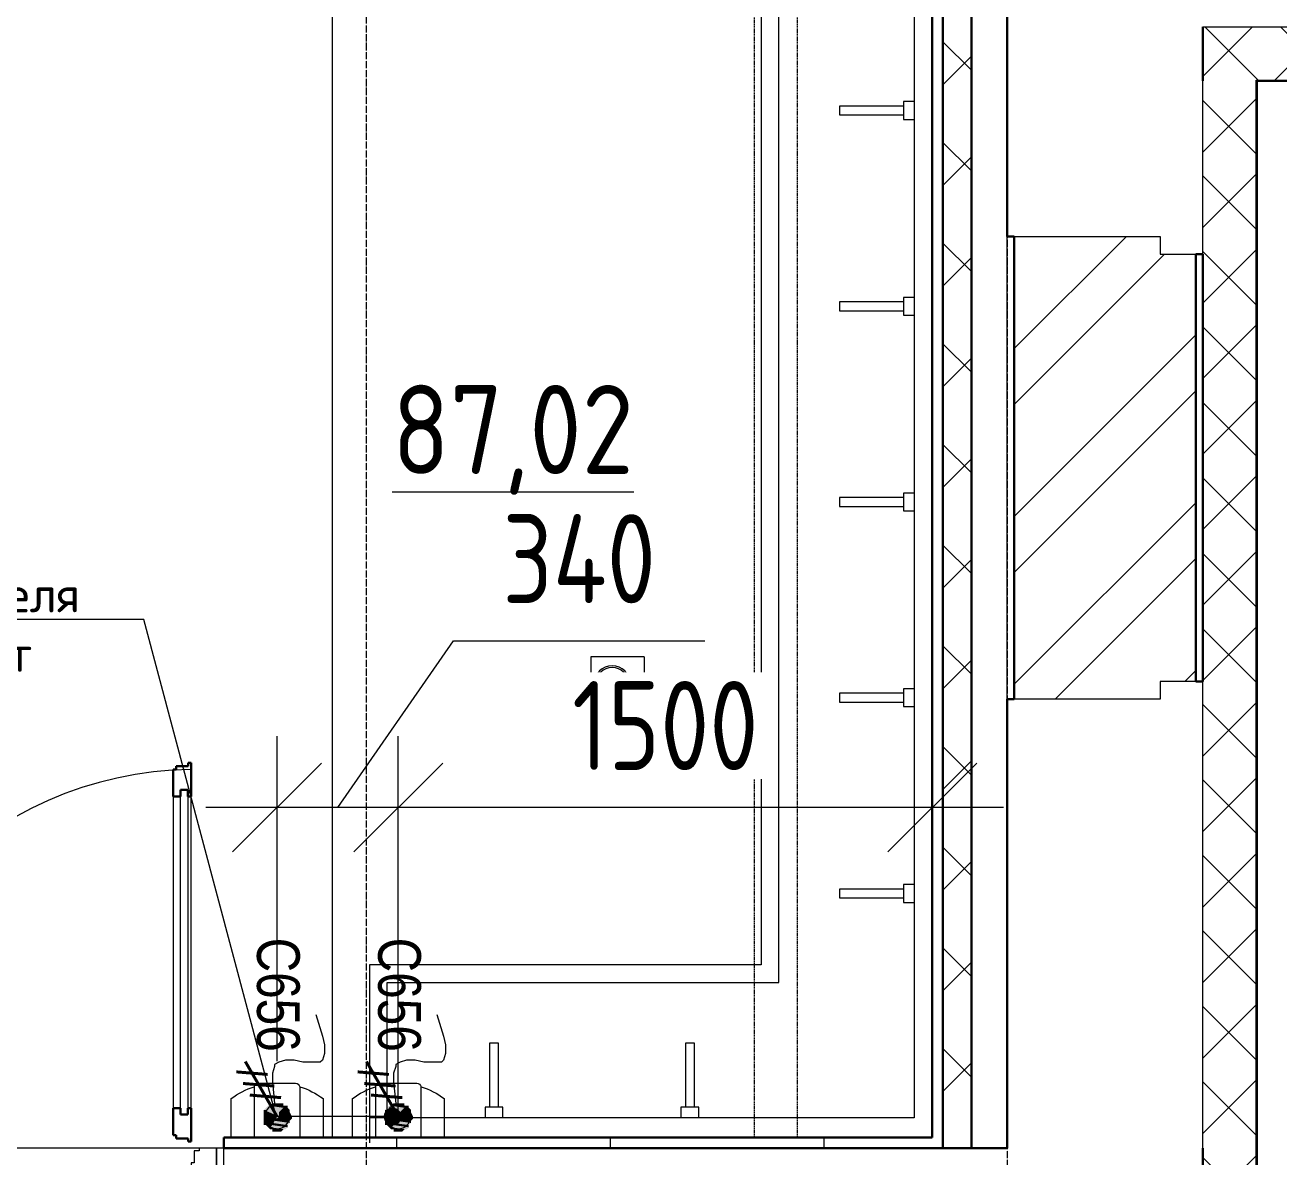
# Model space of a CAD drawing. Header units: millimetres. Extents: x -215207 to 92095, y -30385 to 123050.
# Drawn here: x -44601 to -41079, y 19585 to 22765 of the extents above; entities that cross this region are included whole.
import ezdxf
from ezdxf import colors
from ezdxf.entities.mleader import LeaderData, LeaderLine
from ezdxf.enums import TextEntityAlignment as Align
from ezdxf.math import Vec2, Vec3

# ---------------------------------------------------------------- set-up
doc = ezdxf.new("R2010")
doc.units = ezdxf.units.MM
doc.linetypes.add('ADSK_Линия сетки', pattern=[25, 20, -2.5, 0, -2.5])
doc.linetypes.add('ADSK_Сверху', pattern=[4.5, 3, -1.5])
for name, color, linetype, lineweight in [('0_ТХ Р-EL', 30, 'Continuous', 5), ('TO-Conn-EL', 33, 'Continuous', 13), ('TO-Equipment', 52, 'Continuous', 18), ('TO-Equipment--W', 52, 'Continuous', 13), ('TO-Index', 1, 'Continuous', 0), ('Двери', 7, 'Continuous', 9), ('Каркас_Импост', 7, 'Continuous', 9), ('Марки помещений', 7, 'Continuous', 20), ('Монтажный зазор', 7, 'Continuous', 9), ('Оси', 7, 'Continuous', 9), ('Остекление', 7, 'Continuous', 9), ('Панель', 7, 'Continuous', 30), ('Перекрытия', 7, 'Continuous', 18), ('Сантехнические приборы', 251, 'Continuous', 0), ('Сверху', 7, 'ADSK_Сверху', 9), ('Стены', 7, 'Continuous', 18), ('Стены разрез', 7, 'Continuous', 30), ('Стены штриховка', 7, 'Continuous', 9)]:
    doc.layers.add(name, color=color, linetype=linetype, lineweight=lineweight)
doc.layers.add('TO-txt-invis', color=161, linetype='Continuous', lineweight=0, plot=False)
doc.layers.add('Открывание', color=7, linetype='Continuous', lineweight=9, true_color=0xc0c0c0)
doc.layers.add('ТХ Подключения ЭОМ', color=7, linetype='Continuous', lineweight=18, true_color=0x003efa)
doc.layers.add('тх размеры розетки', color=7, linetype='Continuous', true_color=0xe91640)
doc.styles.add('GOST Common_3', font='GOST_Common.ttf', dxfattribs={"width": 0.9, "height": 2.5})
doc.styles.add('S-ARIAL', font='arial.ttf', dxfattribs={"height": 150})
doc.styles.add('Simplex', font='simplex.shx', dxfattribs={"width": 0.6})
doc.styles.add('TX Text.Base', font='calibril.ttf', dxfattribs={"height": 250})
doc.styles.add('ГОСТ 2.304', font='CS_Gost2304.shx')
doc.dimstyles.new('СПДС', dxfattribs={"dimscale": 100, "dimtxt": 2.5, "dimasz": 2.5, "dimexe": 2, "dimexo": 0.625, "dimgap": 1, "dimtad": 1, "dimdec": 0, "dimtxsty": 'ГОСТ 2.304', "dimblk": 'OBLIQUE', "dimblk1": 'OBLIQUE', "dimblk2": 'OBLIQUE', "dimcen": 2.5, "dimdle": 2, "dimadec": 0, "dimazin": 2, "dimtfac": 0.75, "dimtdec": 4, "dimtmove": 1, "dimatfit": 3, "dimfxl": 0, "dimtolj": 1, "dimarcsym": 0})
pattern_1 = [(0, (-45356.5, 7949.98), (406.4, 101.6), [33.528, -271.272, 33.528, -271.272, -1625.6]), (0, (-45356.5, 7949.98), (406.4, 101.6), [-609.6, 33.528, -576.072, 33.528, -271.272, -711.2]), (0, (-45356.5, 7949.98), (406.4, 101.6), [-1524, 33.528, -169.672, 33.528, -474.472]), (120, (-45204.1, 8000.78), (-291.18818, 301.15272), [33.528, -271.272, 33.528, -271.272, -1625.6]), (120, (-45204.1, 8000.78), (-291.18818, 301.15272), [-609.6, 33.528, -576.072, 33.528, -271.272, -711.2]), (120, (-45204.1, 8000.78), (-291.18818, 301.15272), [-1524, 33.528, -169.672, 33.528, -474.472]), (240, (-45153.3, 8203.98), (-115.21182, -402.75272), [33.528, -271.272, 33.528, -271.272, -1625.6]), (240, (-45153.3, 8203.98), (-115.21182, -402.75272), [-609.6, 33.528, -576.072, 33.528, -271.272, -711.2]), (240, (-45153.3, 8203.98), (-115.21182, -402.75272), [-1524, 33.528, -169.672, 33.528, -474.472])]
pattern_2 = [(45, (-45356.5, 7949.98), (-106.066, 106.066), []), (135, (-45356.5, 7949.98), (-106.066, -106.066), [])]

# ---------------------------------------------------------------- blocks, each defined once
blk = doc.blocks.new('el-kab-sv-tx')
at = {"color": 0}
blk.add_lwpolyline([(0.762, 1.99), (0.889, 1.567), (0.931, 1.397), (0.931, 1.228), (0.889, 1.101), (0.847, 1.058), (0.804, 1.058), (0.677, 1.058), (0.508, 1.058), (0.339, 1.101), (0.169, 1.101), (0.042, 1.058), (-0.042, 1.016), (-0.042, 0.974), (-0.085, 0.847), (-0.085, 0.677), (-0.042, 0.254)], dxfattribs=at)
at = {"color": 0, "transparency": 33554559}
for points in [[(-0.085, 0.254), (0.127, 0.212), (-0.127, 0.212)], [(-0.042, 0.254), (0.085, 0.254), (-0.085, 0.254)], [(0.127, 0.254), (0.127, 0.254), (-0.085, 0.254)], [(0.127, 0.254), (-0.085, 0.254), (0.085, 0.254)], [(0.127, 0.254), (-0.085, 0.254), (0.127, 0.212)], [(0, 0.254), (0.042, 0.254), (-0.042, 0.254)], [(-0.042, 0.254), (0.042, 0.254), (0.042, 0.254)], [(0.042, 0.254), (-0.042, 0.254), (0.085, 0.254)], [(-0.212, 0.169), (0.085, 0.127), (-0.254, 0.127)], [(-0.254, 0.127), (-0.212, 0.127), (-0.212, 0.127)], [(-0.212, 0.127), (-0.254, 0.127), (-0.169, 0.085)], [(-0.254, 0.127), (-0.169, 0.085), (-0.254, 0.085)], [(0.085, 0.127), (-0.254, 0.127), (0.042, 0)], [(-0.254, 0.127), (0.042, 0), (-0.042, 0)], [(-0.169, 0.085), (-0.254, 0.085), (-0.085, 0.042)], [(-0.254, 0.085), (-0.085, 0.042), (-0.254, 0.042)], [(-0.085, 0.042), (-0.254, 0.042), (-0.042, 0)], [(-0.254, 0.042), (-0.042, 0), (-0.254, 0)], [(-0.254, 0), (0, 0), (0, 0)], [(0, 0), (0, 0), (-0.254, 0)], [(0, 0), (-0.254, 0), (0, -0.042)], [(-0.254, 0), (0, -0.042), (-0.254, -0.042)], [(-0.169, 0.212), (0.127, 0.169), (-0.212, 0.169)], [(0.127, 0.169), (-0.212, 0.169), (0.085, 0.127)], [(-0.127, 0.212), (0.127, 0.212), (-0.169, 0.212)], [(0.127, 0.212), (-0.169, 0.212), (0.127, 0.169)], [(0.169, 0.212), (0.169, 0.212), (-0.127, 0.212)], [(0.169, 0.212), (-0.127, 0.212), (0.127, 0.212)], [(-0.127, 0.212), (0.169, 0.212), (0.127, 0.212)], [(0.042, 0), (0.296, -0.042), (0, -0.042)], [(0.085, 0.127), (0.254, 0.085), (0.042, 0.085)], [(0.254, 0.085), (0.042, 0.085), (0.296, 0)], [(0.042, 0.085), (0.296, 0), (0.042, 0)], [(0.296, 0), (0.042, 0), (0.296, -0.042)], [(0.127, 0.169), (0.254, 0.127), (0.085, 0.127)], [(0.254, 0.127), (0.085, 0.127), (0.254, 0.085)], [(0.169, 0.212), (0.127, 0.212), (0.127, 0.212)], [(0.212, 0.212), (0.212, 0.212), (0.127, 0.212)], [(0.212, 0.212), (0.127, 0.212), (0.169, 0.212)], [(0.212, 0.212), (0.127, 0.212), (0.212, 0.169)], [(0.127, 0.212), (0.212, 0.169), (0.127, 0.169)], [(0.212, 0.169), (0.127, 0.169), (0.254, 0.127)], [(0, -0.042), (-0.254, -0.042), (-0.042, -0.085)], [(-0.254, -0.042), (-0.042, -0.085), (-0.254, -0.085)], [(-0.042, -0.085), (-0.254, -0.085), (-0.085, -0.169)], [(-0.254, -0.085), (-0.085, -0.169), (-0.254, -0.169)], [(-0.254, -0.169), (-0.085, -0.169), (-0.212, -0.169)], [(-0.085, -0.169), (-0.212, -0.169), (-0.127, -0.212)], [(-0.212, -0.169), (-0.127, -0.212), (-0.169, -0.212)], [(-0.127, -0.254), (-0.127, -0.254), (-0.169, -0.212)], [(-0.127, -0.254), (-0.169, -0.212), (-0.127, -0.212)], [(-0.085, -0.169), (0.212, -0.212), (-0.127, -0.212)], [(0.212, -0.212), (-0.127, -0.212), (0.169, -0.254)], [(-0.127, -0.212), (0.169, -0.254), (-0.127, -0.254)], [(-0.042, -0.085), (0.254, -0.127), (-0.085, -0.127)], [(0.254, -0.127), (-0.085, -0.127), (0.212, -0.169)], [(-0.085, -0.127), (0.212, -0.169), (-0.085, -0.169)], [(0.212, -0.169), (-0.085, -0.169), (0.212, -0.212)], [(0, -0.042), (0.254, -0.085), (-0.042, -0.085)], [(0.254, -0.085), (-0.042, -0.085), (0.254, -0.127)], [(0.296, -0.042), (0, -0.042), (0.254, -0.085)], [(-0.127, -0.254), (0.169, -0.254), (0.169, -0.254)], [(0.169, -0.254), (0.169, -0.254), (-0.127, -0.254)], [(0.169, -0.254), (-0.127, -0.254), (0.127, -0.254)], [(-0.127, -0.254), (0.127, -0.254), (-0.085, -0.254)], [(0.127, -0.254), (-0.085, -0.254), (0.085, -0.296)], [(-0.085, -0.254), (0.085, -0.296), (-0.085, -0.296)], [(0.085, -0.296), (-0.085, -0.296), (0.042, -0.296)], [(-0.085, -0.296), (0.042, -0.296), (-0.042, -0.296)], [(0.042, -0.296), (-0.042, -0.296), (0, -0.296)], [(-0.042, -0.296), (0.042, -0.296), (0.042, -0.296)], [(0.042, -0.296), (0.042, -0.296), (-0.042, -0.296)]]:
    blk.add_solid(points, dxfattribs=at)
blk = doc.blocks.new('EL_exit')
at = {"layer": 'TO-Conn-EL', "ltscale": 0.0125}
blk.add_hatch(color=256, dxfattribs=at).paths.add_polyline_path([(-34.3, 0, 1), (34.3, 0, 1)])
at = {"layer": 'TO-Conn-EL', "ltscale": 0.0125, "const_width": 8.33}
for points in [[(-118.4, 26.5), (-125.6, 114.4)], [(-154.8, 89.4), (0, 0)], [(-85.8, 7.6), (-93, 95.6)], [(-53.2, -11.2), (-60.4, 76.7)]]:
    blk.add_lwpolyline(points, dxfattribs=at)
at = {"layer": 'TO-Conn-EL', "ltscale": 0.0125}
blk.add_circle((0, 0), 34.3, dxfattribs=at)
blk = doc.blocks.new('HO08-01')
at = {"layer": 'TO-Equipment--W', "ltscale": 0.02}
for p, q in [((51.6, 152), (-51.6, 152)), ((-129, 109), (-129, 0)), ((129, 0), (129, 109)), ((-129, 0), (129, 0))]:
    blk.add_line(p, q, dxfattribs=at)
at = {"layer": 'TO-Equipment--W', "lineweight": 5}
for points in [[(-64.5, 0), (-64.5, 142.1)], [(64.5, 142.1), (64.5, 0)]]:
    blk.add_lwpolyline(points, dxfattribs=at)
at = {"layer": 'TO-Equipment--W', "ltscale": 0.02}
for centre, radius, start, end in [((0.9, -64.7), 216.9, 107.4353, 126.7855), ((-51.6, 139.1), 12.9, 90, 166.0186), ((51.6, 139.1), 12.9, 13.9814, 90), ((0, -63), 215, 53.1301, 72.6491)]:
    blk.add_arc(centre, radius, start, end, dxfattribs=at)
at = {"layer": 'TO-Conn-EL', "rotation": 270}
blk.add_blockref('EL_exit', (0, 58.4), dxfattribs=at)
at = {"layer": 'TO-Index', "style": 'S-ARIAL', "width": 0.8, "flags": 8}
blk.add_attdef('INDEX', text='', height=150, dxfattribs=at).set_placement((0, 350.1), align=Align.MIDDLE_CENTER)
at = {"layer": 'TO-txt-invis', "style": 'Simplex', "width": 0.8, "flags": 9}
for tag, p in [('INTCODE', (183.7, 206.2)), ('HEIGHT', (183.7, 142.3))]:
    blk.add_attdef(tag, p, '', height=40, dxfattribs=at)
blk = doc.blocks.new('Дверь_Alumark_двупольная_S50 - Дв-4__2_2200х1750 EIS30-6736123-План 1 этажа смеж')
at = {"layer": 'Каркас_Импост'}
for p, q in [((-681, 60), (-730, 60)), ((-730, 60), (-730, 10)), ((-681, 52), (-681, 60)), ((-667, 52), (-681, 52)), ((-667, 18), (-667, 52)), ((931, 52), (917, 52)), ((917, 52), (917, 18)), ((931, 60), (931, 52)), ((980, 60), (931, 60)), ((980, 10), (980, 60)), ((-730, 10), (-658, 10)), ((-658, 18), (-667, 18)), ((-658, 10), (-658, 18)), ((917, 18), (908, 18)), ((908, 18), (908, 10)), ((908, 10), (980, 10))]:
    blk.add_line(p, q, dxfattribs=at)
at = {"layer": 'Монтажный зазор'}
for p, q in [((-750, 60), (-750, 10)), ((-730, 60), (-750, 60)), ((-730, 10), (-730, 60)), ((1000, 60), (980, 60)), ((980, 60), (980, 10)), ((1000, 10), (1000, 60)), ((-750, 10), (-730, 10)), ((980, 10), (1000, 10))]:
    blk.add_line(p, q, dxfattribs=at)
at = {"layer": 'Остекление'}
for p, q in [((878, 154), (878, 1066)), ((878, 1066), (899, 1066)), ((899, 1066), (899, 154)), ((-649, 576), (-649, 154)), ((-628, 576), (-649, 576)), ((-628, 154), (-628, 576)), ((-649, 154), (-628, 154)), ((899, 154), (878, 154))]:
    blk.add_line(p, q, dxfattribs=at)
at = {"layer": 'Открывание'}
for centre, radius, start, end in [((926, 78), 1046, 90.986, 180), ((-676, 78), 556, 360, 88.1448)]:
    blk.add_arc(centre, radius, start, end, dxfattribs=at)
at = {"layer": 'Панель'}
for p, q in [((900, 1133), (866, 1133)), ((866, 1133), (866, 1124)), ((908, 1142), (900, 1142)), ((900, 1142), (900, 1133)), ((908, 1048), (908, 1142)), ((866, 1124), (858, 1124)), ((858, 1124), (858, 1048)), ((878, 1048), (878, 1066)), ((878, 1066), (899, 1066)), ((899, 1066), (899, 1048)), ((858, 1048), (878, 1048)), ((899, 1048), (908, 1048)), ((-650, 634), (-658, 634)), ((-658, 634), (-658, 558)), ((-616, 643), (-650, 643)), ((-650, 643), (-650, 634)), ((-608, 652), (-616, 652)), ((-616, 652), (-616, 643)), ((-608, 558), (-608, 652)), ((-649, 576), (-649, 558)), ((-628, 576), (-649, 576)), ((-628, 558), (-628, 576)), ((-649, 558), (-658, 558)), ((-608, 558), (-628, 558)), ((-658, 172), (-658, 78)), ((-649, 172), (-658, 172)), ((-649, 154), (-649, 172)), ((-628, 154), (-649, 154)), ((-628, 172), (-628, 154)), ((-608, 172), (-628, 172)), ((-608, 96), (-608, 172)), ((858, 172), (858, 96)), ((858, 172), (878, 172)), ((878, 172), (878, 154)), ((878, 154), (899, 154)), ((899, 172), (908, 172)), ((899, 154), (899, 172)), ((908, 78), (908, 172)), ((-658, 78), (-650, 78)), ((-650, 78), (-650, 87)), ((-650, 87), (-616, 87)), ((-616, 87), (-616, 96)), ((-616, 96), (-608, 96)), ((858, 96), (866, 96)), ((866, 96), (866, 87)), ((866, 87), (900, 87)), ((900, 87), (900, 78)), ((900, 78), (908, 78))]:
    blk.add_line(p, q, dxfattribs=at)
at = {"layer": 'Панель', "lineweight": 9}
for p, q in [((858, 1048), (858, 172)), ((908, 172), (908, 1048)), ((-658, 558), (-658, 172)), ((-608, 172), (-608, 558))]:
    blk.add_line(p, q, dxfattribs=at)
blk = doc.blocks.new('ADSK_ППР_Трап вертикальный - С гидрозатвором 150х150 D110-1390048-План 1 этажа смеж')
at = {"layer": 'Сантехнические приборы'}
for radius, start, end in [(50, 0, 180), (45, 360, 180), (50, 180, 0), (45, 180, 360)]:
    blk.add_arc((0, 0), radius, start, end, dxfattribs=at)
blk = doc.blocks.new('Умывальник перед обеденным - Умывальник перед обеденным-5731010-План 1 этажа смеж')
at = {"layer": 'Сантехнические приборы'}
for p, q in [((3003.1, 17125.3), (2573.3, 17125.3)), ((2573.3, 17125.3), (2573.3, 12175.2)), ((3073.1, 17125.3), (3003.1, 17125.3)), ((3003.1, 17125.3), (3003.1, 11745.3)), ((2623.3, 17075.3), (3003.1, 17075.3)), ((2623.3, 12125.2), (2623.3, 17075.3)), ((3003.1, 16800.3), (2973.1, 16800.3)), ((2973.1, 16800.3), (2973.1, 16750.3)), ((2973.1, 16787.8), (2793.1, 16787.8)), ((2793.1, 16787.8), (2793.1, 16762.8)), ((2793.1, 16762.8), (2973.1, 16762.8)), ((2973.1, 16750.3), (3003.1, 16750.3)), ((2973.1, 16237.8), (2793.1, 16237.8)), ((2793.1, 16237.8), (2793.1, 16212.8)), ((3003.1, 16250.3), (2973.1, 16250.3)), ((2973.1, 16250.3), (2973.1, 16200.3)), ((2793.1, 16212.8), (2973.1, 16212.8)), ((2973.1, 16200.3), (3003.1, 16200.3)), ((2973.1, 15687.8), (2793.1, 15687.8)), ((2793.1, 15687.8), (2793.1, 15662.8)), ((3003.1, 15700.3), (2973.1, 15700.3)), ((2973.1, 15700.3), (2973.1, 15650.3)), ((2793.1, 15662.8), (2973.1, 15662.8)), ((2973.1, 15650.3), (3003.1, 15650.3)), ((3003.1, 15150.3), (2973.1, 15150.3)), ((2973.1, 15150.3), (2973.1, 15100.3)), ((2973.1, 15137.8), (2793.1, 15137.8)), ((2793.1, 15137.8), (2793.1, 15112.8)), ((2793.1, 15112.8), (2973.1, 15112.8)), ((2973.1, 15100.3), (3003.1, 15100.3)), ((2973.1, 14587.8), (2793.1, 14587.8)), ((2793.1, 14587.8), (2793.1, 14562.8)), ((3003.1, 14600.3), (2973.1, 14600.3)), ((2973.1, 14600.3), (2973.1, 14550.3)), ((2793.1, 14562.8), (2973.1, 14562.8)), ((2973.1, 14550.3), (3003.1, 14550.3)), ((2973.1, 14037.8), (2793.1, 14037.8)), ((2793.1, 14037.8), (2793.1, 14012.8)), ((3003.1, 14050.3), (2973.1, 14050.3)), ((2973.1, 14050.3), (2973.1, 14000.3)), ((2793.1, 14012.8), (2973.1, 14012.8)), ((2973.1, 14000.3), (3003.1, 14000.3)), ((3003.1, 13500.3), (2973.1, 13500.3)), ((2973.1, 13500.3), (2973.1, 13450.3)), ((2973.1, 13487.8), (2793.1, 13487.8)), ((2793.1, 13487.8), (2793.1, 13462.8)), ((2793.1, 13462.8), (2973.1, 13462.8)), ((2973.1, 13450.3), (3003.1, 13450.3)), ((2973.1, 12937.8), (2793.1, 12937.8)), ((2793.1, 12937.8), (2793.1, 12912.8)), ((3003.1, 12950.3), (2973.1, 12950.3)), ((2973.1, 12950.3), (2973.1, 12900.3)), ((2793.1, 12912.8), (2973.1, 12912.8)), ((2973.1, 12900.3), (3003.1, 12900.3)), ((3003.1, 12400.3), (2973.1, 12400.3)), ((2973.1, 12400.3), (2973.1, 12350.3)), ((2973.1, 12387.8), (2793.1, 12387.8)), ((2793.1, 12387.8), (2793.1, 12362.8)), ((2793.1, 12362.8), (2973.1, 12362.8)), ((2973.1, 12350.3), (3003.1, 12350.3)), ((2573.3, 12175.2), (1473.3, 12175.2)), ((1473.3, 12175.2), (1473.3, 11745.3)), ((1523.3, 11745.3), (1523.3, 12125.2)), ((1523.3, 12125.2), (2623.3, 12125.2)), ((1810.8, 11955.3), (1810.8, 11775.3)), ((1835.8, 11955.3), (1810.8, 11955.3)), ((1835.8, 11775.3), (1835.8, 11955.3)), ((2360.8, 11955.3), (2360.8, 11775.3)), ((2385.8, 11955.3), (2360.8, 11955.3)), ((2385.8, 11775.3), (2385.8, 11955.3)), ((1798.3, 11775.3), (1798.3, 11745.3)), ((1848.3, 11775.3), (1798.3, 11775.3)), ((1848.3, 11745.3), (1848.3, 11775.3)), ((2348.3, 11775.3), (2348.3, 11745.3)), ((2398.3, 11775.3), (2348.3, 11775.3)), ((2398.3, 11745.3), (2398.3, 11775.3)), ((3003.1, 11745.3), (1473.3, 11745.3)), ((1473.3, 11745.3), (1473.3, 11675.3))]:
    blk.add_line(p, q, dxfattribs=at)
blk = doc.blocks.new('_Oblique')
at = {"color": 0, "linetype": 'ByBlock', "lineweight": -2}
blk.add_line((-0.5, -0.5), (0.5, 0.5), dxfattribs=at)
blk = doc.blocks.new('*D566')
at = {"layer": 'Defpoints', "color": 0, "ltscale": 100, "transparency": 16777216}
for p in [(-43552.3, 20567), (-43552.3, 19640.2), (-42052.5, 19640.2)]:
    blk.add_point(p, dxfattribs=at)
at = {"layer": 'тх размеры розетки', "color": 0, "lineweight": 9, "ltscale": 100, "transparency": 16777216}
for p, q in [((-43552.3, 19702.7), (-43552.3, 20767)), ((-42052.5, 19702.7), (-42052.5, 20767)), ((-41852.5, 20567), (-43752.3, 20567))]:
    blk.add_line(p, q, dxfattribs=at)
at = {"layer": 'тх размеры розетки', "color": 0, "lineweight": 9, "ltscale": 100, "transparency": 16777216, "xscale": 250, "yscale": 250, "zscale": 250, "rotation": 180}
blk.add_blockref('_Oblique', (-43552.3, 20567), dxfattribs=at)
at = {"layer": 'тх размеры розетки', "color": 0, "lineweight": 9, "ltscale": 100, "transparency": 16777216, "xscale": 250, "yscale": 250, "zscale": 250}
blk.add_blockref('_Oblique', (-42052.5, 20567), dxfattribs=at)
at = {"layer": 'тх размеры розетки', "color": 0, "ltscale": 100, "transparency": 16777216, "insert": (-42802.4, 20797.2), "char_height": 250, "attachment_point": 5, "style": 'ГОСТ 2.304', "bg_fill": 3, "box_fill_scale": 1.1, "bg_fill_color": 256, "bg_fill_true_color": 13158600, "bg_fill_transparency": 0}
blk.add_mtext('\\A1;1500', dxfattribs=at)
blk = doc.blocks.new('*D567')
at = {"layer": 'Defpoints', "color": 0, "ltscale": 100, "transparency": 16777216}
for p in [(-43892.7, 20567), (-43892.7, 19792.2), (-43552.3, 19640.2)]:
    blk.add_point(p, dxfattribs=at)
at = {"layer": 'тх размеры розетки', "color": 0, "lineweight": 9, "ltscale": 100, "transparency": 16777216}
for p, q in [((-43722.5, 20567), (-43397.4, 21035.7)), ((-43397.4, 21035.7), (-42691.1, 21035.7)), ((-43892.7, 19854.7), (-43892.7, 20767)), ((-43552.3, 19702.7), (-43552.3, 20767)), ((-43352.3, 20567), (-44092.7, 20567))]:
    blk.add_line(p, q, dxfattribs=at)
at = {"layer": 'тх размеры розетки', "color": 0, "lineweight": 9, "ltscale": 100, "transparency": 16777216, "xscale": 250, "yscale": 250, "zscale": 250, "rotation": 180}
blk.add_blockref('_Oblique', (-43892.7, 20567), dxfattribs=at)
at = {"layer": 'тх размеры розетки', "color": 0, "lineweight": 9, "ltscale": 100, "transparency": 16777216, "xscale": 250, "yscale": 250, "zscale": 250}
blk.add_blockref('_Oblique', (-43552.3, 20567), dxfattribs=at)
at = {"layer": 'тх размеры розетки', "color": 0, "ltscale": 100, "transparency": 16777216, "insert": (-43044.3, 21265.9), "char_height": 250, "attachment_point": 5, "style": 'ГОСТ 2.304', "bg_fill": 3, "box_fill_scale": 1.1, "bg_fill_color": 256, "bg_fill_true_color": 13158600, "bg_fill_transparency": 0}
blk.add_mtext('\\A1;340', dxfattribs=at)
blk = doc.blocks.new('_Dot')
at = {"color": 0, "linetype": 'ByBlock', "lineweight": -2}
blk.add_line((-0.5, 0), (-1, 0), dxfattribs=at)
at = {"color": 0, "linetype": 'ByBlock', "const_width": 0.5}
blk.add_lwpolyline([(-0.25, 0, 1), (0.25, 0, 1)], format="xyb", close=True, dxfattribs=at)

msp = doc.modelspace()

# ---------------------------------------------------------------- hatches: boundary and pattern name
at = {"layer": 'Стены разрез', "lineweight": 9}
h = msp.add_hatch(dxfattribs=at)
h.set_pattern_fill('FP_3', color=256, style=0, pattern_type=2)
h.set_pattern_definition([(45, (-45356.5, 7949.98), (-141.4214, 141.4214), []), (135, (-45356.5, 7949.98), (-141.4214, -141.4214), [])])
h.paths.add_polyline_path([(-41974.4, 19610.2), (-41942.5, 19610.2), (-41942.5, 24770.2), (-42022.5, 24770.2), (-42022.5, 19610.2)])
h = msp.add_hatch(dxfattribs=at)
h.set_pattern_fill('FP_6', color=256, style=0, pattern_type=2)
h.set_pattern_definition(pattern_2)
h.paths.add_polyline_path([(-26129.5, 22610.2), (-26129.5, 22684.2), (-26127.5, 22684.2), (-26127.5, 22760.2), (-27167.5, 22760.2), (-27167.5, 22684.2), (-27165.5, 22684.2), (-27165.5, 22610.2), (-26188.3, 22610.2)])
h.paths.add_polyline_path([(-17794.5, 22610.2), (-17794.5, 22760.2), (-21490.5, 22760.2), (-21490.5, 22610.2), (-18295.3, 22610.2)])
h.paths.add_polyline_path([(-24375.5, 22610.2), (-23294.5, 22610.2), (-23294.5, 22684.2), (-23292.5, 22684.2), (-23292.5, 22760.2), (-24377.5, 22760.2), (-24377.5, 22684.2), (-24375.5, 22684.2)])
h.paths.add_polyline_path([(-28919.5, 22610.2), (-28919.5, 22684.2), (-28917.5, 22684.2), (-28917.5, 22760.2), (-29982.5, 22760.2), (-29982.5, 22684.2), (-29980.5, 22684.2), (-29980.5, 22610.2), (-29058.5, 22610.2)])
h.paths.add_polyline_path([(-31734.5, 22610.2), (-31734.5, 22684.2), (-31732.5, 22684.2), (-31732.5, 22760.2), (-32807.5, 22760.2), (-32807.5, 22684.2), (-32805.5, 22684.2), (-32805.5, 22610.2), (-31928.7, 22610.2)])
h.paths.add_polyline_path([(-38435.5, 22610.2), (-37359.5, 22610.2), (-37359.5, 22684.2), (-37357.5, 22684.2), (-37357.5, 22760.2), (-38437.5, 22760.2), (-38437.5, 22684.2), (-38435.5, 22684.2)])
h.paths.add_polyline_path([(-41292.5, 22610.2), (-40189.5, 22610.2), (-40189.5, 22684.2), (-40187.5, 22684.2), (-40187.5, 22760.2), (-41292.5, 22760.2), (-41292.5, 22684.2)])
h.paths.add_polyline_path([(-35605.5, 22610.2), (-34559.5, 22610.2), (-34559.5, 22684.2), (-34557.5, 22684.2), (-34557.5, 22760.2), (-35607.5, 22760.2), (-35607.5, 22684.2), (-35605.5, 22684.2)])
h = msp.add_hatch(dxfattribs=at)
h.set_pattern_fill('FP_5', color=256, style=0, pattern_type=2)
h.set_pattern_definition(pattern_1)
h.paths.add_polyline_path([(-17794.5, 22608.2), (-17794.5, 22610.2), (-21490.5, 22610.2), (-21490.5, 22608.2), (-18295.3, 22608.2)])
h.paths.add_polyline_path([(-17392.5, 22608.2), (-17392.5, 22610.2), (-17542.5, 22610.2), (-17542.5, 22608.2)])
h.paths.add_polyline_path([(-38386.6, 22608.2), (-37357.5, 22608.2), (-37357.5, 22684.2), (-37359.5, 22684.2), (-37359.5, 22610.2), (-38435.5, 22610.2), (-38435.5, 22684.2), (-38437.5, 22684.2), (-38437.5, 22608.2)])
h.paths.add_polyline_path([(-40187.5, 22608.2), (-40187.5, 22684.2), (-40189.5, 22684.2), (-40189.5, 22610.2), (-41142.5, 22610.2), (-41140.5, 22608.2), (-40539.3, 22608.2)])
h.paths.add_polyline_path([(-35607.5, 22608.2), (-34557.5, 22608.2), (-34557.5, 22684.2), (-34559.5, 22684.2), (-34559.5, 22610.2), (-35605.5, 22610.2), (-35605.5, 22684.2), (-35607.5, 22684.2)])
h.paths.add_polyline_path([(-32807.5, 22608.2), (-31732.5, 22608.2), (-31732.5, 22684.2), (-31734.5, 22684.2), (-31734.5, 22610.2), (-32805.5, 22610.2), (-32805.5, 22684.2), (-32807.5, 22684.2), (-32807.5, 22630.6)])
h.paths.add_polyline_path([(-29982.5, 22608.2), (-28917.5, 22608.2), (-28917.5, 22684.2), (-28919.5, 22684.2), (-28919.5, 22610.2), (-29980.5, 22610.2), (-29980.5, 22684.2), (-29982.5, 22684.2)])
h.paths.add_polyline_path([(-23292.5, 22608.2), (-23292.5, 22684.2), (-23294.5, 22684.2), (-23294.5, 22610.2), (-24375.5, 22610.2), (-24375.5, 22684.2), (-24377.5, 22684.2), (-24377.5, 22608.2), (-23318.1, 22608.2)])
h.paths.add_polyline_path([(-27167.5, 22608.2), (-26127.5, 22608.2), (-26127.5, 22684.2), (-26129.5, 22684.2), (-26129.5, 22610.2), (-27165.5, 22610.2), (-27165.5, 22684.2), (-27167.5, 22684.2)])
h = msp.add_hatch(dxfattribs=at)
h.set_pattern_fill('FP_6', color=256, style=0, pattern_type=2)
h.set_pattern_definition(pattern_2)
h.paths.add_polyline_path([(-41292.5, 18910.2), (-41142.5, 18910.2), (-41142.5, 22610.2), (-41292.5, 22610.2), (-41292.5, 19060.2)])
h = msp.add_hatch(dxfattribs=at)
h.set_pattern_fill('FP_5', color=256, style=0, pattern_type=2)
h.set_pattern_definition(pattern_1)
h.paths.add_polyline_path([(-41140.5, 18910.2), (-41140.5, 22608.2), (-41142.5, 22608.2), (-41142.5, 18910.2)])
h = msp.add_hatch(dxfattribs=at)
h.set_pattern_fill('FP_1', color=256, style=0, pattern_type=2)
h.set_pattern_definition([(45, (-45356.5, 7949.98), (-235.732, 235.732), []), (45, (-45199.35, 7949.98), (-235.732, 235.732), [])])
h.paths.add_polyline_path([(-41412.5, 20871.3), (-41412.5, 20921.3), (-41312.5, 20921.3), (-41312.5, 22121.3), (-41412.5, 22121.3), (-41412.5, 22171.3), (-41822.5, 22171.3), (-41822.5, 20871.3)])
h = msp.add_hatch(dxfattribs=at)
h.set_pattern_fill('FP_32', color=256, style=0, pattern_type=2)
h.set_pattern_definition([(90, (-45356.5, 7950), (-600, 4e-14), [])])
h.paths.add_polyline_path([(-44042.5, 19610.2), (-42052.5, 19610.2), (-42052.5, 19640.2), (-44042.5, 19640.2)])

# ---------------------------------------------------------------- linework, layer by layer
at = {"layer": 'Оси', "linetype": 'ADSK_Линия сетки'}
for p, q in [((-43642.5, 41539.2), (-43642.5, 17351.6)), ((-41842.5, 41539.2), (-41842.5, 17351.6)), ((-43272.5, 19610.2), (-44580.4, 19610.2))]:
    msp.add_line(p, q, dxfattribs=at)
at = {"layer": 'Перекрытия', "color": 49, "ltscale": 100, "true_color": 0x464646}
for p, q in [((-43737.4, 19640.2), (-43737.4, 24740.2)), ((-43011.6, 20990.2), (-43011.6, 20840.2)), ((-42861.6, 20990.2), (-43011.6, 20990.2)), ((-42861.6, 20990.2), (-42861.6, 20840.2)), ((-43011.6, 20840.2), (-42861.6, 20840.2)), ((-44111.5, 19610.2), (-45723.5, 19610.2))]:
    msp.add_line(p, q, dxfattribs=at)
at = {"layer": 'Сверху'}
for p, q in [((-42552.4, 24770.2), (-42552.4, 19640.2)), ((-42432.4, 24770.2), (-42432.4, 19640.2))]:
    msp.add_line(p, q, dxfattribs=at)
at = {"layer": 'Стены'}
for p, q in [((-41292.5, 22760.2), (-40187.5, 22760.2)), ((-41292.5, 22121.3), (-41292.5, 22608.2)), ((-41842.5, 20871.3), (-41842.5, 22171.3)), ((-41822.5, 22171.3), (-41412.5, 22171.3)), ((-41412.5, 22171.3), (-41412.5, 22121.3)), ((-41412.5, 22121.3), (-41312.5, 22121.3)), ((-41312.5, 20921.3), (-41412.5, 20921.3)), ((-41412.5, 20921.3), (-41412.5, 20871.3)), ((-41292.5, 19610.2), (-41292.5, 20921.3)), ((-41412.5, 20871.3), (-41822.5, 20871.3))]:
    msp.add_line(p, q, dxfattribs=at)
at = {"layer": 'Стены разрез'}
for p, q in [((-42022.5, 24770.2), (-42022.5, 19610.2)), ((-41942.5, 19610.2), (-41942.5, 24770.2)), ((-42052.5, 24740.2), (-42052.5, 19640.2)), ((-41842.5, 23310.2), (-41842.5, 22171.3)), ((-41292.5, 22760.2), (-41292.5, 22608.2)), ((-41140.5, 22608.2), (-40187.5, 22608.2)), ((-41140.5, 18908.2), (-41140.5, 22608.2)), ((-41842.5, 22171.3), (-41822.5, 22171.3)), ((-41822.5, 22171.3), (-41822.5, 20871.3)), ((-41312.5, 22121.3), (-41292.5, 22121.3)), ((-41312.5, 20921.3), (-41312.5, 22121.3)), ((-41292.5, 22121.3), (-41292.5, 20921.3)), ((-41292.5, 20921.3), (-41312.5, 20921.3)), ((-41842.5, 20871.3), (-41842.5, 19610.2)), ((-41822.5, 20871.3), (-41842.5, 20871.3)), ((-42052.5, 19640.2), (-44042.5, 19640.2)), ((-44042.5, 19640.2), (-44042.5, 19610.2)), ((-44042.5, 19610.2), (-41842.5, 19610.2)), ((-41292.5, 19060.2), (-41292.5, 19610.2))]:
    msp.add_line(p, q, dxfattribs=at)
at = {"layer": 'Стены штриховка'}
for p, q in [((-41142.5, 22610.2), (-40189.5, 22610.2)), ((-41142.5, 18908.2), (-41142.5, 22610.2)), ((-41140.5, 22608.2), (-41142.5, 22608.2))]:
    msp.add_line(p, q, dxfattribs=at)

# ---------------------------------------------------------------- block references
at = {"layer": '0_ТХ Р-EL', "color": 30, "lineweight": 5, "xscale": 144, "yscale": 144, "zscale": 144}
for p in [(-43893.7, 19699), (-43553.4, 19699)]:
    msp.add_blockref('el-kab-sv-tx', p, dxfattribs=at)
at = {"layer": 'TO-Equipment'}
ref = msp.add_blockref('HO08-01', (-43892.7, 19640.2), dxfattribs=dict(at, xscale=-1))
ref.add_attrib('INDEX', 'C656', dxfattribs={"layer": 'TO-Index', "height": 120, "rotation": 270, "style": 'S-ARIAL', "width": 0.8}).set_placement((-43889.2, 20041), align=Align.MIDDLE_CENTER)
ref = msp.add_blockref('HO08-01', (-43552.3, 19640.2), dxfattribs=dict(at, xscale=-1))
ref.add_attrib('INDEX', 'C656', dxfattribs={"layer": 'TO-Index', "height": 120, "rotation": 270, "style": 'S-ARIAL', "width": 0.8}).set_placement((-43548.9, 20041), align=Align.MIDDLE_CENTER)
at = {"layer": 'Двери'}
msp.add_blockref('Дверь_Alumark_двупольная_S50 - Дв-4__2_2200х1750 EIS30-6736123-План 1 этажа смеж', (-45042.5, 19550.2), dxfattribs=at)
at = {"layer": 'Сантехнические приборы'}
for name, p in [('Умывальник перед обеденным - Умывальник перед обеденным-5731010-План 1 этажа смеж', (-45106.6, 7950)), ('ADSK_ППР_Трап вертикальный - С гидрозатвором 150х150 D110-1390048-План 1 этажа смеж', (-42951.6, 20915.2))]:
    msp.add_blockref(name, p, dxfattribs=at)

# ---------------------------------------------------------------- texts
at = {"layer": 'Марки помещений', "lineweight": 9, "insert": (-43569.8, 21754), "char_height": 250, "width": 873.038, "attachment_point": 1, "style": 'GOST Common_3'}
msp.add_mtext('\\L87,02', dxfattribs=at)

# ---------------------------------------------------------------- next in the draw order: dimensions: what is measured, and where the dimension line sits
at = {"layer": 'тх размеры розетки', "ltscale": 100}
dim = msp.add_linear_dim(base=(-43552.3, 20567), p1=(-42052.5, 19640.2), p2=(-43552.3, 19640.2), dimstyle='СПДС', override={"dimtfill": 1, "dimtfillclr": 7, "dimlwd": 9, "dimlwe": 9}, dxfattribs=at)
dim.commit()
dim.dimension.update_dxf_attribs({"geometry": '*D566', "text_midpoint": (-42802.4, 20797.2)})

# ---------------------------------------------------------------- next in the draw order: dimensions: what is measured, and where the dimension line sits
dim = msp.add_linear_dim(base=(-43892.7, 20567), p1=(-43552.3, 19640.2), p2=(-43892.7, 19792.2), dimstyle='СПДС', override={"dimtfill": 1, "dimtfillclr": 7, "dimlwd": 9, "dimlwe": 9}, dxfattribs=at)
dim.commit()
dim.dimension.update_dxf_attribs({"geometry": '*D567', "text_midpoint": (-43297.4, 21035.7), "dimtype": 160})

# ---------------------------------------------------------------- next in the draw order: leaders
at = {"layer": 'ТХ Подключения ЭОМ'}
ml = msp.add_multileader_mtext('Standard', dxfattribs=at)
ml.set_content('\\A1;{\\fISOCPEUR|b0|i0|c204|p34;С656: вывод кабеля 220В/1Ф 2,0кВт \\PH=12\\fISOCPEUR|b0|i0|c0|p34;00}', color=256, style='TX Text.Base')
ml.set_leader_properties(lineweight=9)
ml.set_arrow_properties(name='DOT')
ml.build(insert=Vec2(0, 0))
ml.multileader.update_dxf_attribs({"has_text_frame": 1, "text_left_attachment_type": 6, "text_right_attachment_type": 6, "dogleg_length": 50, "arrow_head_size": 50})
ctx = ml.context
ctx.base_point, ctx.char_height, ctx.arrow_head_size, ctx.landing_gap_size, ctx.plane_origin = Vec3(-45803.6, 21095.2), 100, 50, 140, Vec3(-27308.1, 22700.1)
ctx.left_attachment, ctx.right_attachment, ctx.text_align_type = 6, 6, 1
notes = []
notes.append((ctx, [(1, (1, 1, 0), (-44266.8, 21095.2), (-1, 0), 56.8, [(3, [(-43568.3, 19698.6), (-43895.7, 19698.6)], 0, [])])]))
ctx.mtext.insert, ctx.mtext.width, ctx.mtext.alignment, ctx.mtext.flow_direction = Vec3(-45063.6, 21215.2), 1505.102, 2, 5
for ctx, leaders in notes:
    for number, flags, end, landing, length, lines in leaders:
        leader = LeaderData()
        leader.index, (leader.has_last_leader_line, leader.has_dogleg_vector, leader.attachment_direction) = number, flags
        leader.last_leader_point, leader.dogleg_vector, leader.dogleg_length = Vec3(end), Vec3(landing), length
        for number, points, colour, breaks in lines:
            line = LeaderLine()
            line.index, line.vertices, line.color, line.breaks = number, Vec3.list(points), colors.encode_raw_color(colour), breaks
            leader.lines.append(line)
        ctx.leaders.append(leader)

doc.saveas('drawing.dxf')
